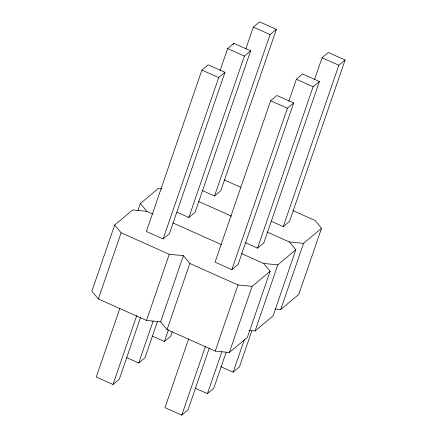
<?xml version="1.0" encoding="UTF-8"?>
<svg xmlns="http://www.w3.org/2000/svg" width="437" height="437" viewBox="0 0 437 437"><rect width="100%" height="100%" fill="white"/><g stroke="black" fill="none" stroke-linecap="round" stroke-linejoin="round"><path stroke-width="0.66" d="M153.032 214.086L146.816 211.311L132.684 209.94L114.674 225L91.896 291.151L98.33 298.952L146.493 320.447L160.619 321.818L167.054 329.618L215.217 351.113L229.343 352.484L247.358 337.424L270.132 271.279L263.697 263.473L241.317 253.487M98.33 298.952L121.109 232.801L114.674 225M137.945 210.574L140.375 203.511L158.391 188.451L161.756 188.779M119.793 308.598L96.244 376.994L113.019 384.484L119.29 379.234L140.621 317.289M201.921 70.078L146.346 231.479L163.121 238.963L169.398 233.719L224.973 72.318L208.198 64.829L201.921 70.078L218.697 77.562L224.973 72.318M220.101 70.45L227.628 48.583L233.899 43.339L250.674 50.829L195.099 212.229L188.828 217.473L177.023 212.207M113.019 384.484L136.792 315.438M163.121 238.963L218.697 77.562M233.456 44.629L233.899 43.339M146.493 320.447L169.272 254.296L183.398 255.667L189.833 263.473L237.996 284.962L252.122 286.339L270.132 271.279M245.802 48.96L253.329 27.094L259.605 21.85L276.381 29.334L220.805 190.74L214.529 195.984L202.102 190.439M126.293 357.444L138.72 362.994L153.163 321.048M188.828 217.473L244.403 56.073L250.674 50.829M157.435 321.61L144.997 357.745L138.72 362.994M160.619 321.818L183.398 255.667M167.054 329.618L189.833 263.473M152 335.955L164.427 341.499L168.425 329.886M214.529 195.984L270.104 34.583L276.381 29.334M172.254 331.738L170.698 336.255L164.427 341.499M188.74 338.62L164.968 407.666L181.743 415.15L188.014 409.906L209.345 347.956M270.645 100.745L215.07 262.145L231.845 269.634L238.121 264.385L293.697 102.985L276.921 95.501L270.645 100.745L287.42 108.229L293.697 102.985M288.824 101.116L296.352 79.255L302.623 74.006L319.398 81.495L263.822 242.896L257.551 248.145L245.124 242.595M181.743 415.15L205.516 346.104M231.845 269.634L287.42 108.229M215.217 351.113L237.996 284.962M314.525 79.627L322.053 57.766L328.329 52.516L345.104 60.006L289.529 221.406L283.252 226.65L271.448 221.384M195.017 388.116L207.444 393.661L221.887 351.719M257.551 248.145L313.127 86.739L319.398 81.495M226.158 352.277L213.72 388.417L207.444 393.661M229.343 352.484L252.122 286.339M220.723 366.627L233.15 372.171L244.256 339.904M283.252 226.65L338.828 65.25L345.104 60.006M251.865 330.787L239.421 366.922L233.15 372.171M248.992 330.405L255.05 330.995L277.823 264.844L295.838 249.789L289.403 241.983L267.018 231.998M295.838 249.789L273.059 315.935L255.05 330.995M275.37 308.981L280.751 309.505L303.529 243.354L321.539 228.294L315.104 220.494L292.877 210.574M321.539 228.294L298.766 294.445L280.751 309.505M289.403 241.983L303.529 243.354M263.697 263.473L277.823 264.844M253.329 27.094L270.104 34.583M322.053 57.766L338.828 65.25M227.628 48.583L244.403 56.073M296.352 79.255L313.127 86.739M224.154 179.907L240.825 187.347M198.627 201.473L231.583 216.178M172.926 222.968L221.422 244.605M121.109 232.801L169.272 254.296M140.375 203.511L146.816 211.311"/></g></svg>
